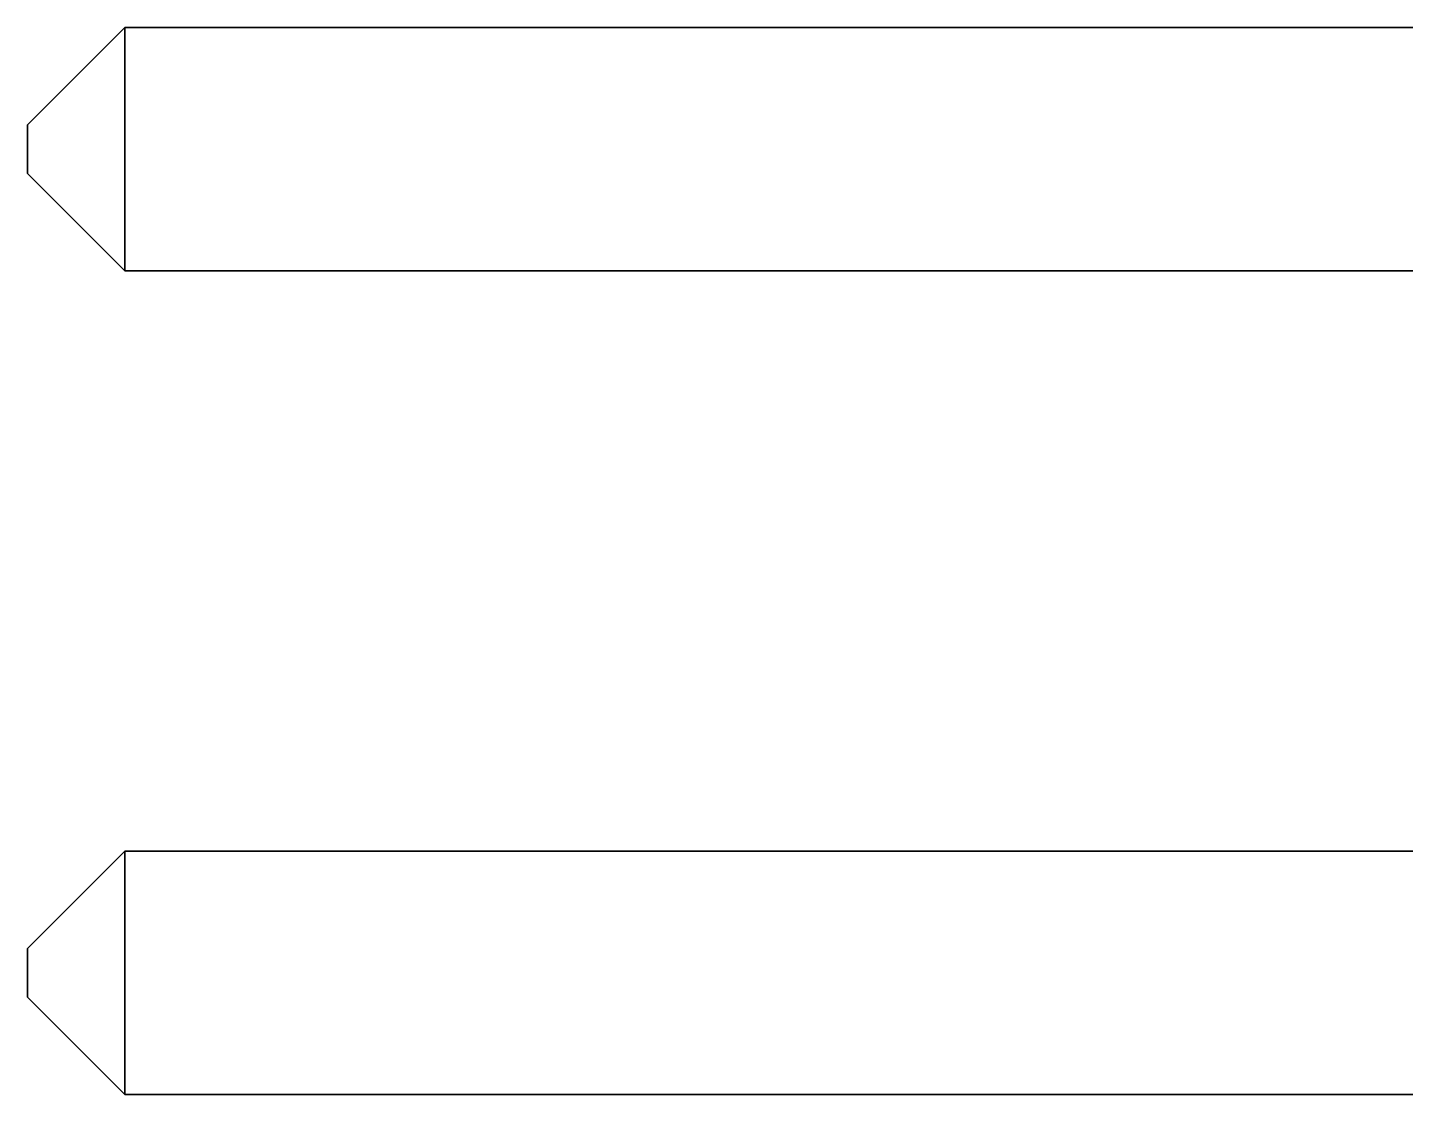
# Model space of a CAD drawing. Extents: x 146 to 1134, y 78 to 926.
# Drawn here: x 280.154 to 284.404, y 343.312 to 346.602 of the extents above; entities that cross this region are included whole.
import ezdxf

# ---------------------------------------------------------------- set-up
doc = ezdxf.new("R2010")
doc.units = 0

msp = doc.modelspace()

# ---------------------------------------------------------------- linework, layer by layer
at = {"color": 7, "lineweight": 35, "ltscale": 0.010606}
for p, q in [((280.1542, 346.3022), (280.4542, 346.6022)), ((280.1542, 346.3022), (280.4542, 346.6022)), ((280.4542, 346.6022), (280.1542, 346.3022)), ((280.1542, 346.3022), (280.4542, 346.6022)), ((280.4542, 346.6022), (280.1542, 346.3022)), ((280.4542, 345.8522), (280.1542, 346.1522)), ((280.4542, 345.8522), (280.1542, 346.1522)), ((280.1542, 346.1522), (280.4542, 345.8522)), ((280.4542, 345.8522), (280.1542, 346.1522)), ((280.1542, 346.1522), (280.4542, 345.8522)), ((280.1542, 343.7622), (280.4542, 344.0622)), ((280.1542, 343.7622), (280.4542, 344.0622)), ((280.4542, 344.0622), (280.1542, 343.7622)), ((280.1542, 343.7622), (280.4542, 344.0622)), ((280.4542, 344.0622), (280.1542, 343.7622))]:
    msp.add_line(p, q, dxfattribs=at)
at = {"color": 7, "lineweight": 35, "ltscale": 0.1425}
for p, q in [((280.4542, 346.6022), (286.1542, 346.6022)), ((280.4542, 346.6022), (286.1542, 346.6022)), ((286.1542, 346.6022), (280.4542, 346.6022)), ((286.1542, 346.6022), (280.4542, 346.6022)), ((280.4542, 346.6022), (286.1542, 346.6022)), ((280.4542, 345.8522), (286.1542, 345.8522)), ((286.1542, 345.8522), (280.4542, 345.8522)), ((280.4542, 344.0622), (286.1542, 344.0622)), ((280.4542, 344.0622), (286.1542, 344.0622)), ((286.1542, 344.0622), (280.4542, 344.0622)), ((286.1542, 344.0622), (280.4542, 344.0622)), ((280.4542, 344.0622), (286.1542, 344.0622)), ((280.4542, 343.3122), (286.1542, 343.3122)), ((286.1542, 343.3122), (280.4542, 343.3122))]:
    msp.add_line(p, q, dxfattribs=at)
at = {"color": 7, "lineweight": 35, "ltscale": 0.01875}
for p, q in [((280.4542, 346.6022), (280.4542, 345.8522)), ((280.4542, 345.8522), (280.4542, 346.6022)), ((280.4542, 344.0622), (280.4542, 343.3122)), ((280.4542, 343.3122), (280.4542, 344.0622))]:
    msp.add_line(p, q, dxfattribs=at)
at = {"color": 7, "lineweight": 35, "ltscale": 0.003751}
for p, q in [((280.1542, 346.3022), (280.1542, 346.1522)), ((280.1542, 346.1522), (280.1542, 346.3022)), ((280.1542, 346.3022), (280.1542, 346.1522)), ((280.1542, 346.1522), (280.1542, 346.3022)), ((280.1542, 346.3022), (280.1542, 346.1522))]:
    msp.add_line(p, q, dxfattribs=at)
at = {"color": 7, "lineweight": 35, "ltscale": 0.00375}
for p, q in [((280.1542, 343.7622), (280.1542, 343.6122)), ((280.1542, 343.6122), (280.1542, 343.7622)), ((280.1542, 343.7622), (280.1542, 343.6122)), ((280.1542, 343.6122), (280.1542, 343.7622)), ((280.1542, 343.7622), (280.1542, 343.6122))]:
    msp.add_line(p, q, dxfattribs=at)
at = {"color": 7, "lineweight": 35, "ltscale": 0.010607}
for p, q in [((280.4542, 343.3122), (280.1542, 343.6122)), ((280.4542, 343.3122), (280.1542, 343.6122)), ((280.1542, 343.6122), (280.4542, 343.3122)), ((280.4542, 343.3122), (280.1542, 343.6122)), ((280.1542, 343.6122), (280.4542, 343.3122))]:
    msp.add_line(p, q, dxfattribs=at)

doc.saveas('drawing.dxf')
